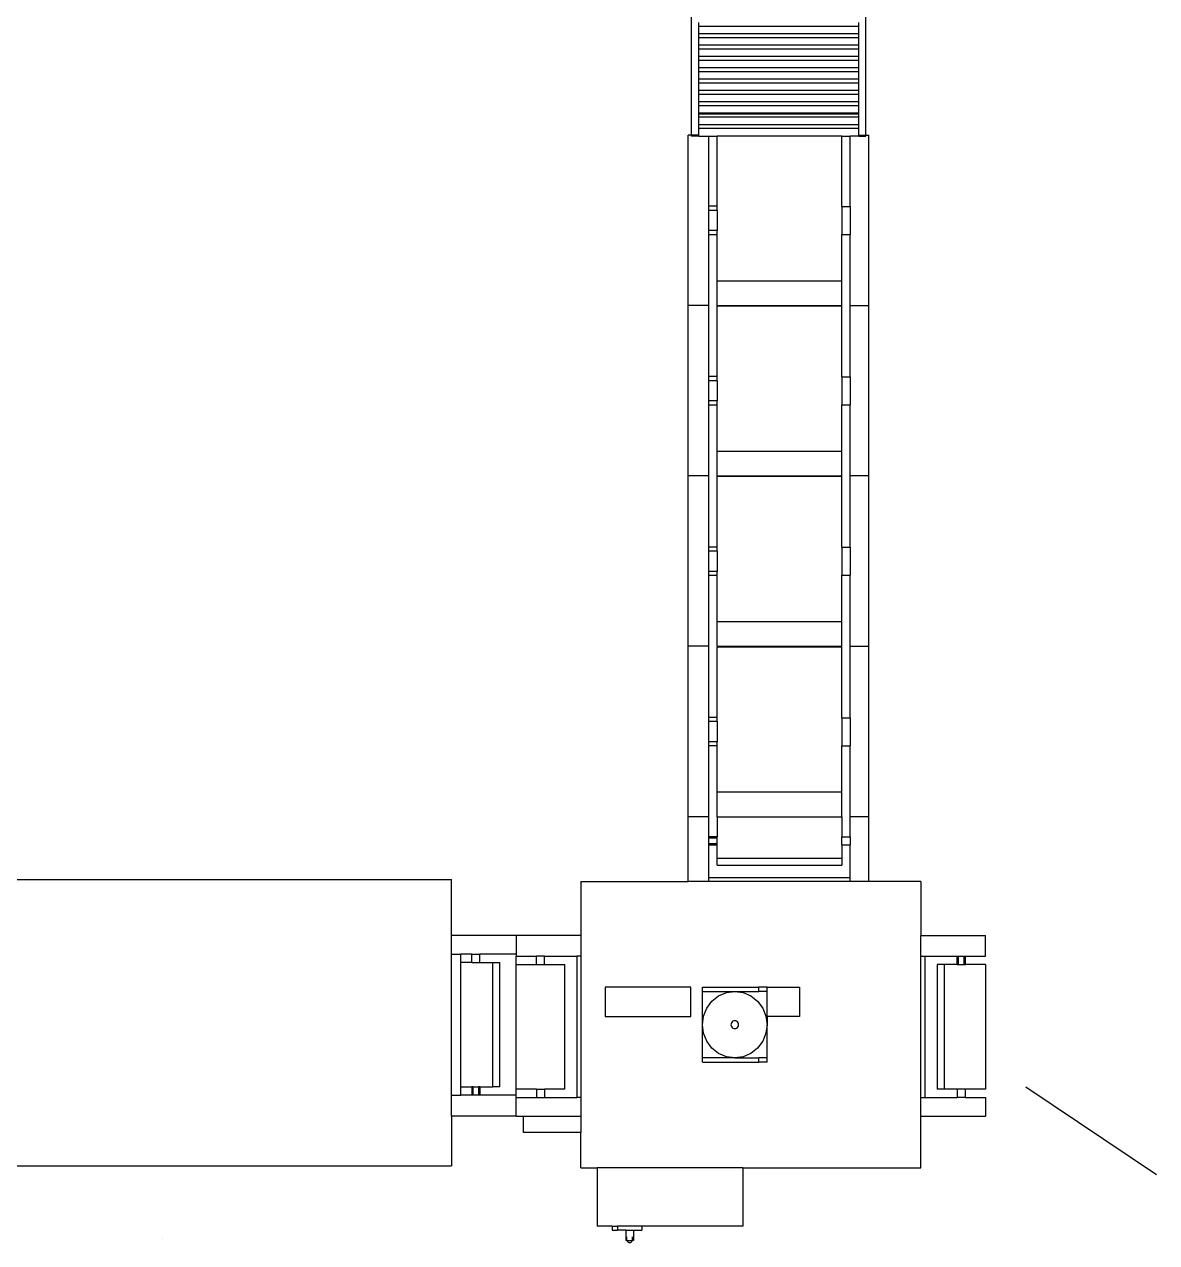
# Model space of a CAD drawing. Header units: centimetres. Extents: x -377814 to 22192, y -2203 to 213441.
# Drawn here: x 16924 to 17710, y -1929 to -1083 of the extents above; entities that cross this region are included whole.
import ezdxf

# ---------------------------------------------------------------- set-up
doc = ezdxf.new("R2010")
doc.units = ezdxf.units.CM
doc.header["$LTSCALE"] = 25.4
doc.layers.add('Maquinas', color=200, linetype='Continuous')

msp = doc.modelspace()

# ---------------------------------------------------------------- linework, layer by layer
at = {"layer": 'Maquinas'}
for p, q in [((17387.22, -1160.19), (17387.22, -853.07)), ((17508.24, -1160.19), (17508.24, -853.07)), ((17392.2, -1084.73), (17392.2, -1081.97)), ((17503.27, -1084.73), (17503.27, -1081.97)), ((17503.27, -1084.73), (17392.2, -1084.73)), ((17392.2, -1089.86), (17392.2, -1084.73)), ((17503.27, -1089.86), (17392.2, -1089.86)), ((17392.2, -1092.63), (17392.2, -1089.86)), ((17503.27, -1089.86), (17503.27, -1084.73)), ((17503.27, -1092.63), (17503.27, -1089.86)), ((17503.27, -1092.63), (17392.2, -1092.63)), ((17392.2, -1097.76), (17392.2, -1092.63)), ((17503.27, -1097.76), (17392.2, -1097.76)), ((17392.2, -1100.52), (17392.2, -1097.76)), ((17503.27, -1097.76), (17503.27, -1092.63)), ((17503.27, -1100.52), (17503.27, -1097.76)), ((17503.27, -1100.52), (17392.2, -1100.52)), ((17392.2, -1105.65), (17392.2, -1100.52)), ((17503.27, -1105.65), (17392.2, -1105.65)), ((17392.2, -1108.41), (17392.2, -1105.65)), ((17503.27, -1105.65), (17503.27, -1100.52)), ((17503.27, -1108.41), (17503.27, -1105.65)), ((17503.27, -1108.41), (17392.2, -1108.41)), ((17392.2, -1113.54), (17392.2, -1108.41)), ((17503.27, -1113.54), (17392.2, -1113.54)), ((17392.2, -1116.31), (17392.2, -1113.54)), ((17503.27, -1116.31), (17392.2, -1116.31)), ((17392.2, -1121.44), (17392.2, -1116.31)), ((17503.27, -1113.54), (17503.27, -1108.41)), ((17503.27, -1116.31), (17503.27, -1113.54)), ((17503.27, -1121.44), (17503.27, -1116.31)), ((17503.27, -1121.44), (17392.2, -1121.44)), ((17392.2, -1124.2), (17392.2, -1121.44)), ((17503.27, -1124.2), (17392.2, -1124.2)), ((17392.2, -1129.33), (17392.2, -1124.2)), ((17503.27, -1124.2), (17503.27, -1121.44)), ((17503.27, -1129.33), (17503.27, -1124.2)), ((17503.27, -1129.33), (17392.2, -1129.33)), ((17392.2, -1132.09), (17392.2, -1129.33)), ((17503.27, -1132.09), (17392.2, -1132.09)), ((17392.2, -1137.22), (17392.2, -1132.09)), ((17503.27, -1132.09), (17503.27, -1129.33)), ((17503.27, -1137.22), (17503.27, -1132.09)), ((17503.27, -1137.22), (17392.2, -1137.22)), ((17392.2, -1139.99), (17392.2, -1137.22)), ((17503.27, -1139.99), (17392.2, -1139.99)), ((17392.2, -1145.12), (17392.2, -1139.99)), ((17503.27, -1139.99), (17503.27, -1137.22)), ((17503.27, -1145.12), (17503.27, -1139.99)), ((17503.27, -1145.12), (17392.2, -1145.12)), ((17392.2, -1145.51), (17392.2, -1145.12)), ((17392.2, -1145.51), (17503.27, -1145.51)), ((17392.2, -1147.88), (17392.2, -1145.51)), ((17503.27, -1147.88), (17392.2, -1147.88)), ((17392.2, -1153.01), (17392.2, -1147.88)), ((17503.27, -1145.51), (17503.27, -1145.12)), ((17503.27, -1147.88), (17503.27, -1145.51)), ((17503.27, -1153.01), (17503.27, -1147.88)), ((17503.27, -1153.01), (17392.2, -1153.01)), ((17392.2, -1155.77), (17392.2, -1153.01)), ((17503.27, -1155.77), (17392.2, -1155.77)), ((17392.2, -1160.19), (17392.2, -1155.77)), ((17503.27, -1155.77), (17503.27, -1153.01)), ((17503.27, -1160.19), (17503.27, -1155.77)), ((17387.22, -1160.19), (17384.84, -1160.19)), ((17384.84, -1278.52), (17384.84, -1160.19)), ((17392.2, -1160.19), (17387.22, -1160.19)), ((17387.22, -1160.9), (17387.22, -1160.19)), ((17392.2, -1160.9), (17387.22, -1160.9)), ((17392.2, -1160.9), (17392.2, -1160.19)), ((17392.2, -1160.9), (17399.26, -1160.9)), ((17399.26, -1160.9), (17405.03, -1160.9)), ((17399.26, -1209.62), (17399.26, -1160.9)), ((17491.53, -1160.9), (17405.03, -1160.9)), ((17405.03, -1209.62), (17405.03, -1160.9)), ((17491.53, -1160.9), (17497.29, -1160.9)), ((17491.53, -1209.76), (17491.53, -1160.9)), ((17497.29, -1209.76), (17497.29, -1160.9)), ((17503.27, -1160.9), (17497.29, -1160.9)), ((17503.27, -1160.19), (17508.24, -1160.19)), ((17503.27, -1160.9), (17503.27, -1160.19)), ((17503.27, -1160.9), (17508.24, -1160.9)), ((17508.24, -1160.19), (17510.27, -1160.19)), ((17508.24, -1160.9), (17508.24, -1160.19)), ((17510.27, -1278.52), (17510.27, -1160.19)), ((17405.03, -1209.62), (17399.26, -1209.62)), ((17399.26, -1212.5), (17399.26, -1209.62)), ((17405.03, -1212.51), (17405.03, -1209.62)), ((17405.03, -1212.51), (17399.26, -1212.5)), ((17399.26, -1226.49), (17399.26, -1212.5)), ((17405.03, -1212.51), (17405.03, -1226.51)), ((17491.53, -1209.76), (17497.29, -1209.76)), ((17491.53, -1209.76), (17491.53, -1229.25)), ((17497.29, -1209.76), (17497.29, -1229.25)), ((17497.29, -1210.88), (17497.29, -1210.96)), ((17405.03, -1226.51), (17399.26, -1226.49)), ((17399.26, -1229.39), (17399.26, -1226.49)), ((17405.03, -1229.39), (17405.03, -1226.51)), ((17399.26, -1278.52), (17399.26, -1229.39)), ((17405.03, -1229.39), (17399.26, -1229.39)), ((17405.03, -1261.33), (17405.03, -1229.39)), ((17491.53, -1229.25), (17497.29, -1229.25)), ((17491.53, -1261.33), (17491.53, -1229.25)), ((17497.29, -1278.52), (17497.29, -1229.25)), ((17405.03, -1261.33), (17491.53, -1261.33)), ((17405.03, -1278.52), (17405.03, -1261.33)), ((17491.53, -1278.52), (17491.53, -1261.33)), ((17399.26, -1278.52), (17384.84, -1278.52)), ((17384.84, -1396.85), (17384.84, -1278.52)), ((17399.26, -1327.95), (17399.26, -1278.52)), ((17405.03, -1278.52), (17491.53, -1278.52)), ((17405.03, -1278.82), (17491.53, -1278.82)), ((17405.03, -1327.95), (17405.03, -1278.82)), ((17491.53, -1328.09), (17491.53, -1278.82)), ((17497.29, -1278.52), (17510.27, -1278.52)), ((17497.29, -1328.09), (17497.29, -1278.52)), ((17510.27, -1396.85), (17510.27, -1278.52)), ((17405.03, -1327.95), (17399.26, -1327.95)), ((17399.26, -1330.83), (17399.26, -1327.95)), ((17405.03, -1330.84), (17405.03, -1327.95)), ((17405.03, -1330.84), (17399.26, -1330.83)), ((17399.26, -1344.83), (17399.26, -1330.83)), ((17405.03, -1330.84), (17405.03, -1344.84)), ((17491.53, -1328.09), (17497.29, -1328.09)), ((17491.53, -1328.09), (17491.53, -1347.58)), ((17497.29, -1328.09), (17497.29, -1347.58)), ((17497.29, -1329.21), (17497.29, -1329.29)), ((17405.03, -1344.84), (17399.26, -1344.83)), ((17399.26, -1347.72), (17399.26, -1344.83)), ((17405.03, -1347.72), (17405.03, -1344.84)), ((17399.26, -1396.85), (17399.26, -1347.72)), ((17405.03, -1347.72), (17399.26, -1347.72)), ((17405.03, -1379.66), (17405.03, -1347.72)), ((17491.53, -1347.58), (17497.29, -1347.58)), ((17491.53, -1379.66), (17491.53, -1347.58)), ((17497.29, -1396.85), (17497.29, -1347.58)), ((17405.03, -1379.66), (17491.53, -1379.66)), ((17405.03, -1396.85), (17405.03, -1379.66)), ((17491.53, -1396.85), (17491.53, -1379.66)), ((17399.26, -1396.85), (17384.84, -1396.85)), ((17384.84, -1515.19), (17384.84, -1396.85)), ((17399.26, -1446.28), (17399.26, -1396.85)), ((17405.03, -1396.85), (17491.53, -1396.85)), ((17405.03, -1397.15), (17491.53, -1397.15)), ((17405.03, -1446.28), (17405.03, -1397.15)), ((17491.53, -1446.42), (17491.53, -1397.15)), ((17510.27, -1396.85), (17497.29, -1396.85)), ((17497.29, -1446.42), (17497.29, -1396.85)), ((17510.27, -1515.19), (17510.27, -1396.85)), ((17405.03, -1446.28), (17399.26, -1446.28)), ((17399.26, -1449.16), (17399.26, -1446.28)), ((17405.03, -1449.18), (17405.03, -1446.28)), ((17491.53, -1446.42), (17497.29, -1446.42)), ((17491.53, -1446.42), (17491.53, -1465.91)), ((17497.29, -1446.42), (17497.29, -1465.91)), ((17405.03, -1449.18), (17399.26, -1449.16)), ((17399.26, -1463.16), (17399.26, -1449.16)), ((17405.03, -1449.18), (17405.03, -1463.17)), ((17497.29, -1447.54), (17497.29, -1447.62)), ((17405.03, -1463.17), (17399.26, -1463.16)), ((17399.26, -1466.05), (17399.26, -1463.16)), ((17405.03, -1466.05), (17405.03, -1463.17)), ((17399.26, -1515.19), (17399.26, -1466.05)), ((17405.03, -1466.05), (17399.26, -1466.05)), ((17405.03, -1497.99), (17405.03, -1466.05)), ((17491.53, -1465.91), (17497.29, -1465.91)), ((17491.53, -1497.99), (17491.53, -1465.91)), ((17497.29, -1515.19), (17497.29, -1465.91)), ((17405.03, -1497.99), (17491.53, -1497.99)), ((17405.03, -1515.19), (17405.03, -1497.99)), ((17491.53, -1515.19), (17491.53, -1497.99)), ((17399.26, -1515.19), (17384.84, -1515.19)), ((17384.84, -1633.52), (17384.84, -1515.19)), ((17399.26, -1564.62), (17399.26, -1515.19)), ((17405.03, -1515.19), (17491.53, -1515.19)), ((17405.03, -1515.48), (17491.53, -1515.48)), ((17405.03, -1564.62), (17405.03, -1515.48)), ((17491.53, -1564.76), (17491.53, -1515.48)), ((17497.29, -1515.19), (17510.27, -1515.19)), ((17497.29, -1564.76), (17497.29, -1515.19)), ((17510.27, -1633.52), (17510.27, -1515.19)), ((17405.03, -1564.62), (17399.26, -1564.62)), ((17399.26, -1567.5), (17399.26, -1564.62)), ((17405.03, -1567.51), (17405.03, -1564.62)), ((17491.53, -1564.76), (17497.29, -1564.76)), ((17491.53, -1564.76), (17491.53, -1584.25)), ((17497.29, -1564.76), (17497.29, -1584.25)), ((17405.03, -1567.51), (17399.26, -1567.5)), ((17399.26, -1581.49), (17399.26, -1567.5)), ((17405.03, -1567.51), (17405.03, -1581.51)), ((17497.29, -1565.88), (17497.29, -1565.96)), ((17405.03, -1581.51), (17399.26, -1581.49)), ((17399.26, -1584.39), (17399.26, -1581.49)), ((17405.03, -1584.39), (17405.03, -1581.51)), ((17399.26, -1633.52), (17399.26, -1584.39)), ((17405.03, -1584.39), (17399.26, -1584.39)), ((17405.03, -1616.32), (17405.03, -1584.39)), ((17491.53, -1584.25), (17497.29, -1584.25)), ((17491.53, -1616.32), (17491.53, -1584.25)), ((17497.29, -1633.52), (17497.29, -1584.25)), ((17405.03, -1616.32), (17491.53, -1616.32)), ((17405.03, -1633.52), (17405.03, -1616.32)), ((17491.53, -1633.52), (17491.53, -1616.32)), ((17399.26, -1633.52), (17384.84, -1633.52)), ((17384.84, -1678.46), (17384.84, -1633.52)), ((17399.26, -1647.56), (17399.26, -1633.52)), ((17405.03, -1633.52), (17491.53, -1633.52)), ((17405.03, -1633.6), (17491.53, -1633.6)), ((17405.03, -1633.6), (17405.03, -1647.56)), ((17491.53, -1633.6), (17491.53, -1647.6)), ((17510.27, -1633.52), (17497.29, -1633.52)), ((17497.29, -1647.6), (17497.29, -1633.52)), ((17510.27, -1678.46), (17510.27, -1633.52)), ((17405.03, -1647.56), (17399.26, -1647.56)), ((17399.26, -1648.38), (17399.26, -1647.56)), ((17405.03, -1648.38), (17399.26, -1648.38)), ((17399.26, -1652.36), (17399.26, -1648.38)), ((17405.03, -1648.38), (17405.03, -1647.56)), ((17405.03, -1652.36), (17405.03, -1648.38)), ((17491.53, -1647.6), (17497.29, -1647.6)), ((17491.53, -1653.14), (17491.53, -1647.6)), ((17497.29, -1647.6), (17497.29, -1653.14)), ((17405.03, -1652.36), (17399.26, -1652.36)), ((17399.26, -1653.18), (17399.26, -1652.36)), ((17405.03, -1653.18), (17399.26, -1653.18)), ((17399.26, -1675.65), (17399.26, -1653.18)), ((17405.03, -1653.18), (17405.03, -1652.36)), ((17405.03, -1662.25), (17405.03, -1653.18)), ((17491.53, -1653.14), (17497.29, -1653.14)), ((17491.53, -1653.14), (17491.53, -1662.25)), ((17497.29, -1675.65), (17497.29, -1653.14)), ((17405.03, -1662.25), (17491.53, -1662.25)), ((17405.03, -1667.14), (17405.03, -1662.25)), ((17491.53, -1662.25), (17491.53, -1667.14)), ((17405.03, -1667.14), (17491.53, -1667.14)), ((16675.58, -1677.01), (17220.53, -1677.01)), ((17220.53, -1715.94), (17220.53, -1677.01)), ((17310.4, -1678.46), (17310.4, -1715.94)), ((17310.4, -1678.46), (17384.84, -1678.46)), ((17399.26, -1678.46), (17384.84, -1678.46)), ((17399.26, -1678.46), (17399.26, -1675.65)), ((17399.26, -1675.65), (17497.29, -1675.65)), ((17497.29, -1678.46), (17399.26, -1678.46)), ((17497.29, -1678.46), (17497.29, -1675.65)), ((17510.27, -1678.46), (17497.29, -1678.46)), ((17546.31, -1678.46), (17510.27, -1678.46)), ((17546.31, -1678.46), (17546.31, -1715.94)), ((17220.53, -1728.91), (17220.53, -1715.94)), ((17265.47, -1715.94), (17220.53, -1715.94)), ((17265.47, -1715.94), (17265.47, -1728.91)), ((17310.4, -1715.94), (17265.47, -1715.94)), ((17310.4, -1715.94), (17310.4, -1730.36)), ((17546.31, -1730.36), (17546.31, -1715.94)), ((17546.31, -1715.94), (17591.24, -1715.94)), ((17591.24, -1730.36), (17591.24, -1715.94)), ((17220.53, -1826.95), (17220.53, -1728.91)), ((17220.53, -1728.91), (17227.02, -1728.91)), ((17227.02, -1734.68), (17227.02, -1728.91)), ((17234.61, -1728.91), (17227.02, -1728.91)), ((17234.61, -1734.68), (17234.61, -1728.91)), ((17234.61, -1728.91), (17240.15, -1728.91)), ((17240.15, -1734.68), (17240.15, -1728.91)), ((17265.47, -1728.91), (17240.15, -1728.91)), ((17265.47, -1728.91), (17265.47, -1730.36)), ((17265.47, -1736.12), (17265.47, -1730.36)), ((17265.47, -1730.36), (17279.5, -1730.36)), ((17279.5, -1736.12), (17279.5, -1730.36)), ((17285.13, -1730.36), (17279.5, -1730.36)), ((17285.13, -1730.36), (17307.59, -1730.36)), ((17285.13, -1736.12), (17285.13, -1730.36)), ((17307.59, -1730.36), (17307.59, -1828.39)), ((17310.4, -1730.36), (17307.59, -1730.36)), ((17310.4, -1730.36), (17310.4, -1828.39)), ((17546.31, -1828.39), (17546.31, -1730.36)), ((17546.31, -1730.36), (17549.12, -1730.36)), ((17549.12, -1730.36), (17571.59, -1730.36)), ((17549.12, -1730.36), (17549.12, -1828.39)), ((17571.59, -1736.12), (17571.59, -1730.36)), ((17571.59, -1730.36), (17572.4, -1730.36)), ((17572.4, -1736.12), (17572.4, -1730.36)), ((17572.4, -1730.36), (17576.38, -1730.36)), ((17576.38, -1736.12), (17576.38, -1730.36)), ((17576.38, -1730.36), (17577.2, -1730.36)), ((17577.2, -1730.36), (17591.24, -1730.36)), ((17577.2, -1736.12), (17577.2, -1730.36)), ((17234.61, -1734.68), (17227.02, -1734.68)), ((17227.02, -1821.18), (17227.02, -1734.68)), ((17234.61, -1734.68), (17240.15, -1734.68)), ((17240.15, -1734.68), (17249.26, -1734.68)), ((17249.26, -1821.18), (17249.26, -1734.68)), ((17249.26, -1734.68), (17254.15, -1734.68)), ((17254.15, -1821.18), (17254.15, -1734.68)), ((17265.47, -1822.62), (17265.47, -1736.12)), ((17265.47, -1736.12), (17279.5, -1736.12)), ((17279.5, -1736.12), (17285.13, -1736.12)), ((17285.13, -1736.12), (17299.17, -1736.12)), ((17299.17, -1822.62), (17299.17, -1736.12)), ((17557.63, -1736.12), (17557.63, -1822.62)), ((17562.51, -1736.12), (17557.63, -1736.12)), ((17562.51, -1736.12), (17562.51, -1822.62)), ((17571.59, -1736.12), (17562.51, -1736.12)), ((17571.59, -1736.12), (17572.4, -1736.12)), ((17572.4, -1736.12), (17576.38, -1736.12)), ((17576.38, -1736.12), (17577.2, -1736.12)), ((17591.16, -1736.12), (17577.2, -1736.12)), ((17591.16, -1736.12), (17591.16, -1822.62)), ((17386.58, -1751.98), (17327.25, -1751.98)), ((17327.25, -1751.98), (17327.25, -1772.16)), ((17386.58, -1772.16), (17386.58, -1751.98)), ((17394.65, -1751.98), (17433.97, -1751.98)), ((17394.65, -1754.86), (17394.65, -1751.98)), ((17394.65, -1777.93), (17394.65, -1754.86)), ((17394.65, -1754.86), (17417.12, -1754.86)), ((17401.23, -1761.62), (17405.89, -1757.95)), ((17405.89, -1757.95), (17411.31, -1755.65)), ((17411.31, -1755.65), (17417.12, -1754.86)), ((17417.12, -1754.86), (17433.97, -1754.86)), ((17417.12, -1754.86), (17422.94, -1755.65)), ((17422.94, -1755.65), (17428.35, -1757.95)), ((17428.35, -1757.95), (17433.01, -1761.62)), ((17439.59, -1751.98), (17433.97, -1751.98)), ((17433.97, -1754.86), (17433.97, -1751.98)), ((17439.59, -1754.86), (17433.97, -1754.86)), ((17439.59, -1754.86), (17439.59, -1751.98)), ((17439.59, -1751.98), (17462.06, -1751.98)), ((17439.59, -1772.16), (17439.59, -1754.86)), ((17462.06, -1751.98), (17462.06, -1772.16)), ((17395.42, -1771.96), (17397.66, -1766.4)), ((17397.66, -1766.4), (17401.23, -1761.62)), ((17433.01, -1761.62), (17436.58, -1766.4)), ((17436.58, -1766.4), (17438.82, -1771.96)), ((17327.25, -1772.16), (17386.58, -1772.16)), ((17394.65, -1777.93), (17395.42, -1771.96)), ((17415.24, -1776), (17414.82, -1776.57)), ((17415.79, -1775.57), (17415.24, -1776)), ((17416.43, -1775.3), (17415.79, -1775.57)), ((17417.12, -1775.2), (17416.43, -1775.3)), ((17417.81, -1775.3), (17417.12, -1775.2)), ((17418.45, -1775.57), (17417.81, -1775.3)), ((17419, -1776), (17418.45, -1775.57)), ((17419.42, -1776.57), (17419, -1776)), ((17438.82, -1771.96), (17439.59, -1777.93)), ((17439.59, -1772.16), (17439.59, -1777.93)), ((17462.06, -1772.16), (17439.59, -1772.16)), ((17394.65, -1801), (17394.65, -1777.93)), ((17395.42, -1783.9), (17394.65, -1777.93)), ((17397.66, -1789.46), (17395.42, -1783.9)), ((17414.56, -1777.22), (17414.47, -1777.93)), ((17414.47, -1777.93), (17414.56, -1778.64)), ((17414.82, -1776.57), (17414.56, -1777.22)), ((17414.56, -1778.64), (17414.82, -1779.29)), ((17414.82, -1779.29), (17415.24, -1779.86)), ((17415.24, -1779.86), (17415.79, -1780.29)), ((17415.79, -1780.29), (17416.43, -1780.56)), ((17416.43, -1780.56), (17417.12, -1780.66)), ((17417.12, -1780.66), (17417.81, -1780.56)), ((17417.81, -1780.56), (17418.45, -1780.29)), ((17418.45, -1780.29), (17419, -1779.86)), ((17419, -1779.86), (17419.42, -1779.29)), ((17419.69, -1777.22), (17419.42, -1776.57)), ((17419.42, -1779.29), (17419.69, -1778.64)), ((17419.78, -1777.93), (17419.69, -1777.22)), ((17419.69, -1778.64), (17419.78, -1777.93)), ((17438.82, -1783.9), (17436.58, -1789.46)), ((17439.59, -1777.93), (17438.82, -1783.9)), ((17439.59, -1801), (17439.59, -1777.93)), ((17401.23, -1794.24), (17397.66, -1789.46)), ((17436.58, -1789.46), (17433.01, -1794.24)), ((17417.12, -1801), (17394.65, -1801)), ((17394.65, -1803.88), (17394.65, -1801)), ((17405.89, -1797.91), (17401.23, -1794.24)), ((17411.31, -1800.21), (17405.89, -1797.91)), ((17417.12, -1801), (17411.31, -1800.21)), ((17422.94, -1800.21), (17417.12, -1801)), ((17417.12, -1801), (17433.97, -1801)), ((17428.35, -1797.91), (17422.94, -1800.21)), ((17433.01, -1794.24), (17428.35, -1797.91)), ((17439.59, -1801), (17433.97, -1801)), ((17433.97, -1803.88), (17433.97, -1801)), ((17439.59, -1803.88), (17439.59, -1801)), ((17394.65, -1803.88), (17433.97, -1803.88)), ((17439.59, -1803.88), (17433.97, -1803.88)), ((17220.53, -1841.36), (17220.53, -1826.95)), ((17220.53, -1826.95), (17227.02, -1826.95)), ((17227.02, -1826.95), (17227.02, -1821.18)), ((17227.02, -1821.18), (17234.57, -1821.18)), ((17234.57, -1826.95), (17227.02, -1826.95)), ((17234.57, -1821.18), (17234.57, -1826.95)), ((17235.4, -1821.18), (17234.57, -1821.18)), ((17235.39, -1826.95), (17234.57, -1826.95)), ((17235.4, -1821.18), (17235.39, -1826.95)), ((17239.37, -1826.95), (17235.39, -1826.95)), ((17235.4, -1821.18), (17239.37, -1821.18)), ((17239.37, -1821.18), (17239.37, -1826.95)), ((17240.19, -1821.18), (17239.37, -1821.18)), ((17240.19, -1826.95), (17239.37, -1826.95)), ((17240.19, -1821.18), (17240.19, -1826.95)), ((17240.19, -1821.18), (17249.26, -1821.18)), ((17265.47, -1826.95), (17240.19, -1826.95)), ((17254.15, -1821.18), (17249.26, -1821.18)), ((17265.47, -1826.95), (17265.47, -1822.62)), ((17279.51, -1822.62), (17265.47, -1822.62)), ((17265.47, -1828.39), (17265.47, -1826.95)), ((17279.51, -1822.62), (17279.51, -1828.39)), ((17279.51, -1822.62), (17285.12, -1822.62)), ((17285.12, -1822.62), (17285.12, -1828.39)), ((17299.17, -1822.62), (17285.12, -1822.62)), ((17562.51, -1822.62), (17557.63, -1822.62)), ((17571.63, -1822.62), (17562.51, -1822.62)), ((17571.63, -1822.62), (17571.63, -1828.39)), ((17577.16, -1822.62), (17571.63, -1822.62)), ((17577.16, -1822.62), (17577.16, -1828.39)), ((17591.16, -1822.62), (17577.16, -1822.62)), ((17709.96, -1882.28), (17619.18, -1821.38)), ((17265.47, -1841.36), (17265.47, -1828.39)), ((17265.47, -1828.39), (17279.51, -1828.39)), ((17279.51, -1828.39), (17285.12, -1828.39)), ((17285.12, -1828.39), (17307.59, -1828.39)), ((17310.4, -1828.39), (17307.59, -1828.39)), ((17310.4, -1828.39), (17310.4, -1841.36)), ((17546.31, -1841.36), (17546.31, -1828.39)), ((17546.31, -1828.39), (17549.12, -1828.39)), ((17549.12, -1828.39), (17571.63, -1828.39)), ((17577.16, -1828.39), (17571.63, -1828.39)), ((17577.16, -1828.39), (17591.24, -1828.39)), ((17591.24, -1828.39), (17591.24, -1841.36)), ((17265.47, -1841.36), (17220.53, -1841.36)), ((17220.53, -1841.36), (17220.53, -1875.96)), ((17265.47, -1841.36), (17270.41, -1841.36)), ((17270.41, -1852.9), (17270.41, -1841.36)), ((17270.41, -1841.36), (17310.4, -1841.36)), ((17310.4, -1841.36), (17310.4, -1852.9)), ((17546.31, -1841.36), (17591.24, -1841.36)), ((17546.31, -1877.41), (17546.31, -1841.36)), ((17310.4, -1852.9), (17270.41, -1852.9)), ((17310.4, -1877.41), (17310.4, -1852.9)), ((16849.04, -1875.96), (17220.53, -1875.96)), ((17310.4, -1877.41), (17321.63, -1877.41)), ((17422.74, -1877.41), (17321.63, -1877.41)), ((17321.63, -1877.41), (17321.63, -1917.77)), ((17422.74, -1877.41), (17422.74, -1917.77)), ((17422.74, -1877.41), (17546.31, -1877.41)), ((17332.16, -1917.77), (17321.63, -1917.77)), ((17332.16, -1917.77), (17332.16, -1920.66)), ((17332.16, -1917.77), (17335.8, -1917.77)), ((17335.8, -1917.77), (17335.8, -1920.66)), ((17352.65, -1917.77), (17335.8, -1917.77)), ((17352.65, -1917.77), (17352.65, -1920.66)), ((17422.74, -1917.77), (17352.65, -1917.77)), ((17020.21, -1926.36), (17020.27, -1926.36)), ((17020.27, -1926.36), (17020.21, -1926.36)), ((17332.16, -1920.66), (17335.8, -1920.66)), ((17341.51, -1920.66), (17335.8, -1920.66)), ((17341.51, -1920.66), (17341.51, -1927.8)), ((17341.51, -1920.66), (17346.94, -1920.66)), ((17342.31, -1927.8), (17341.51, -1927.8)), ((17342.31, -1927.8), (17342.31, -1925.27)), ((17342.31, -1927.8), (17342.37, -1927.8)), ((17342.37, -1927.8), (17342.56, -1928.27)), ((17342.37, -1927.8), (17346.08, -1927.8)), ((17342.56, -1928.27), (17342.87, -1928.68)), ((17345.58, -1928.68), (17345.89, -1928.27)), ((17345.89, -1928.27), (17346.08, -1927.8)), ((17346.08, -1927.8), (17346.15, -1927.8)), ((17346.15, -1927.8), (17346.15, -1925.27)), ((17346.15, -1927.86), (17346.15, -1927.8)), ((17346.94, -1927.86), (17346.15, -1927.86)), ((17346.94, -1920.66), (17346.94, -1927.86)), ((17346.94, -1920.66), (17352.65, -1920.66)), ((17342.87, -1928.68), (17343.27, -1928.99)), ((17343.27, -1928.99), (17343.73, -1929.19)), ((17343.73, -1929.19), (17344.23, -1929.26)), ((17344.23, -1929.26), (17344.72, -1929.19)), ((17344.72, -1929.19), (17345.19, -1928.99)), ((17345.19, -1928.99), (17345.58, -1928.68))]:
    msp.add_line(p, q, dxfattribs=at)

doc.saveas('drawing.dxf')
